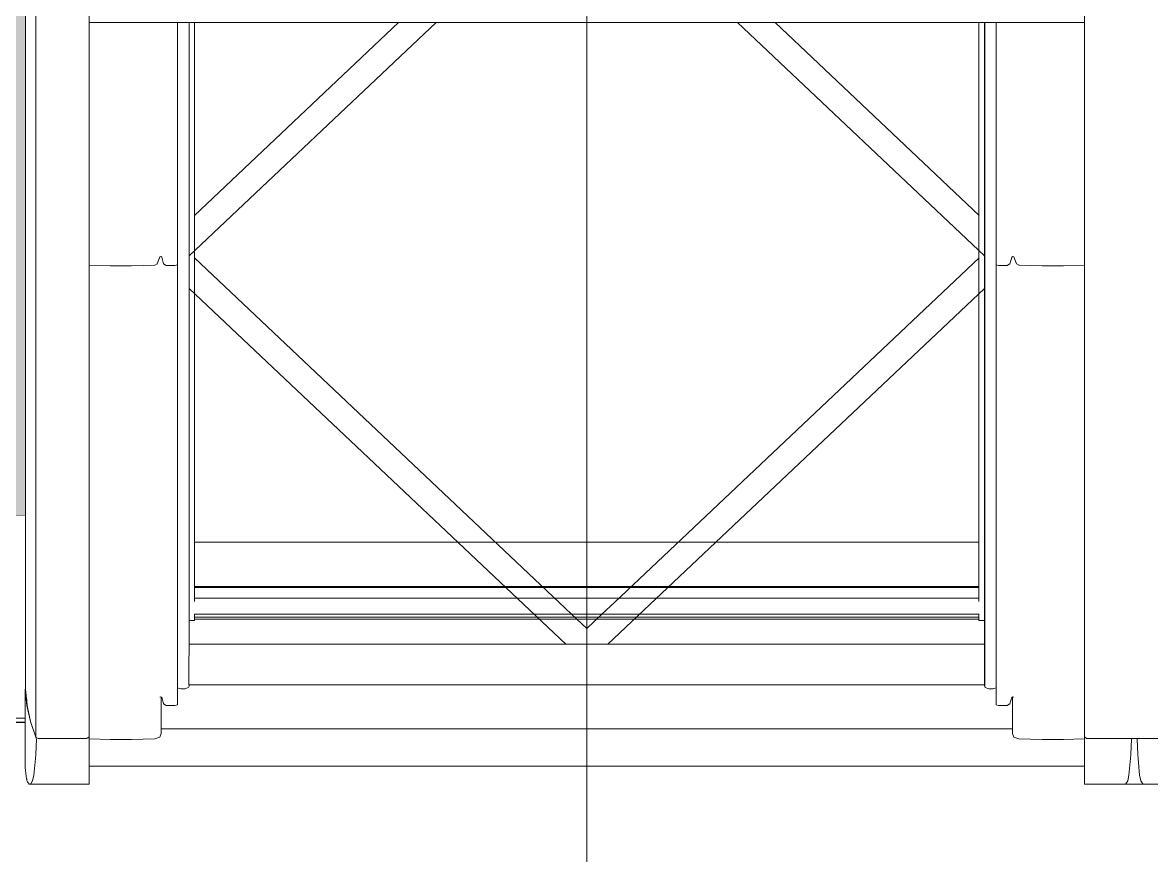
# Model space of a CAD drawing. Header units: metres. Extents: x -208 to 1512, y -277 to 123.
# Drawn here: x 3.47 to 4.325, y -15.101 to -14.47 of the extents above; entities that cross this region are included whole.
import ezdxf

# ---------------------------------------------------------------- set-up
doc = ezdxf.new("R2010")
doc.units = ezdxf.units.M
doc.header["$MEASUREMENT"] = 0
doc.linetypes.add('Baufluchtlinie', pattern=[2.6, 1.6, -1])
doc.linetypes.add('Wipeout_Contour', pattern=[1, 0, -1])
doc.layers.add('325 Dachfenster', color=7, linetype='Continuous')
doc.layers.add('Neubau_840 Baulinien', color=7, linetype='Continuous')

# ---------------------------------------------------------------- blocks, each defined once
blk = doc.blocks.new('DF Marker 27[480]_4', base_point=(3.89714, -14.94126))
at = {"layer": '325 Dachfenster', "color": 7, "linetype": 'Continuous', "lineweight": 13}
blk.add_line((3.89714, -18.69751), (3.89714, -13.04971), dxfattribs=at)
blk = doc.blocks.new('VELUX SlopeRoofBundle[22]_4')
at = {"color": 254, "linetype": 'Wipeout_Contour', "lineweight": 0, "ltscale": 59.966208}
blk.add_wipeout([(3.51994, -14.65366), (3.53584, -14.65417), (3.53584, -14.46976), (3.51994, -14.46976)], dxfattribs=at).dxf.layer = '325 Dachfenster'
at = {"color": 254, "linetype": 'Wipeout_Contour', "lineweight": 0, "ltscale": 59.975496}
blk.add_wipeout([(3.57144, -14.65254), (3.57344, -14.64738), (3.57344, -14.46976), (3.57144, -14.46976)], dxfattribs=at).dxf.layer = '325 Dachfenster'
at = {"color": 254, "linetype": 'Wipeout_Contour', "lineweight": 0, "ltscale": 60.656323}
blk.add_wipeout([(3.59244, -14.46976), (3.59244, -14.97484), (3.59524, -14.97371), (3.59524, -14.46976)], dxfattribs=at).dxf.layer = '325 Dachfenster'
at = {"color": 254, "linetype": 'Wipeout_Contour', "lineweight": 0, "ltscale": 125.697837}
blk.add_wipeout([(4.19854, -14.97286), (4.19904, -14.97371), (4.19904, -14.46976), (4.19854, -14.46976), (4.19854, -14.94961), (4.19864, -14.94988), (4.19864, -14.97173), (4.19854, -14.97173)], dxfattribs=at).dxf.layer = '325 Dachfenster'
at = {"color": 254, "linetype": 'Wipeout_Contour', "lineweight": 0, "ltscale": 60.64381}
blk.add_wipeout([(4.21794, -14.46976), (4.21794, -14.65261), (4.21924, -14.64745), (4.21924, -14.46976)], dxfattribs=at).dxf.layer = '325 Dachfenster'
at = {"color": 254, "linetype": 'Wipeout_Contour', "lineweight": 0, "ltscale": 92.536309}
blk.add_wipeout([(3.44551, -14.84385), (3.44551, -14.99705), (3.47144, -14.99705), (3.47144, -14.97514), (3.47164, -14.975), (3.47164, -14.84385)], dxfattribs=at).dxf.layer = '325 Dachfenster'
at = {"color": 254, "linetype": 'Wipeout_Contour', "lineweight": 0, "ltscale": 246.711072}
blk.add_wipeout([(3.51994, -15.02356), (4.27434, -15.02356), (4.27434, -15.01269), (4.25844, -15.0132), (4.24224, -15.0132), (4.22464, -15.01264), (4.22084, -15.01158), (4.21984, -15.00882), (4.21984, -15.00525), (3.57444, -15.00525), (3.57444, -15.00882), (3.57344, -15.01158), (3.56964, -15.01264), (3.55204, -15.0132), (3.53584, -15.0132), (3.51994, -15.01269)], dxfattribs=at).dxf.layer = '325 Dachfenster'
at = {"color": 254, "linetype": 'Wipeout_Contour', "lineweight": 0, "ltscale": 62.172594}
blk.add_wipeout([(3.51994, -15.03311), (4.27434, -15.03311), (4.27434, -15.02858), (3.51994, -15.02858)], dxfattribs=at).dxf.layer = '325 Dachfenster'
at = {"color": 254, "linetype": 'Wipeout_Contour', "lineweight": 0, "ltscale": 77.826335}
blk.add_wipeout([(4.27434, -15.04683), (4.27434, -15.04719), (4.30444, -15.04719), (4.30544, -15.04689), (4.30574, -15.04683)], dxfattribs=at).dxf.layer = '325 Dachfenster'
at = {"color": 254, "linetype": 'Wipeout_Contour', "lineweight": 0, "ltscale": 74.722305}
blk.add_wipeout([(3.47164, -14.40484), (3.47164, -14.97514), (3.47294, -14.98739), (3.47294, -14.4161), (3.47274, -14.4152)], dxfattribs=at).dxf.layer = '325 Dachfenster'
at = {"color": 254, "linetype": 'Wipeout_Contour', "lineweight": 0, "ltscale": 59.984561}
blk.add_wipeout([(3.55204, -14.46976), (3.53584, -14.46976), (3.53584, -14.65417), (3.55204, -14.65417)], dxfattribs=at).dxf.layer = '325 Dachfenster'
at = {"color": 254, "linetype": 'Wipeout_Contour', "lineweight": 0, "ltscale": 59.979148}
blk.add_wipeout([(3.57504, -14.64745), (3.57634, -14.65261), (3.57634, -14.46976), (3.57504, -14.46976)], dxfattribs=at).dxf.layer = '325 Dachfenster'
at = {"color": 254, "linetype": 'Wipeout_Contour', "lineweight": 0, "ltscale": 123.707056}
blk.add_wipeout([(3.59574, -14.46976), (3.59524, -14.46976), (3.59524, -14.97371), (3.59574, -14.97286), (3.59574, -14.97173), (3.59564, -14.97173), (3.59564, -14.94988), (3.59574, -14.94961)], dxfattribs=at).dxf.layer = '325 Dachfenster'
at = {"color": 254, "linetype": 'Wipeout_Contour', "lineweight": 0, "ltscale": 61.278027}
blk.add_wipeout([(4.19904, -14.46976), (4.19904, -14.97371), (4.20184, -14.97484), (4.20184, -14.46976)], dxfattribs=at).dxf.layer = '325 Dachfenster'
at = {"color": 254, "linetype": 'Wipeout_Contour', "lineweight": 0, "ltscale": 60.67205}
blk.add_wipeout([(4.20924, -14.46976), (4.20924, -14.65389), (4.21584, -14.65389), (4.21584, -14.46976)], dxfattribs=at).dxf.layer = '325 Dachfenster'
at = {"color": 254, "linetype": 'Wipeout_Contour', "lineweight": 0, "ltscale": 60.677349}
blk.add_wipeout([(4.22284, -14.65254), (4.22464, -14.6536), (4.22464, -14.46976), (4.22284, -14.46976)], dxfattribs=at).dxf.layer = '325 Dachfenster'
at = {"color": 254, "linetype": 'Wipeout_Contour', "lineweight": 0, "ltscale": 62.152868}
blk.add_wipeout([(3.51994, -15.02689), (4.27434, -15.02689), (4.27434, -15.02462), (3.51994, -15.02462)], dxfattribs=at).dxf.layer = '325 Dachfenster'
at = {"color": 254, "linetype": 'Wipeout_Contour', "lineweight": 0, "ltscale": 62.181826}
blk.add_wipeout([(3.51994, -15.03339), (4.27434, -15.03339), (4.27434, -15.03311), (3.51994, -15.03311)], dxfattribs=at).dxf.layer = '325 Dachfenster'
at = {"color": 254, "linetype": 'Wipeout_Contour', "lineweight": 0, "ltscale": 62.624501}
blk.add_wipeout([(4.27434, -15.04449), (4.27434, -15.04683), (4.30574, -15.04683), (4.30715, -15.04449)], dxfattribs=at).dxf.layer = '325 Dachfenster'
at = {"color": 254, "linetype": 'Wipeout_Contour', "lineweight": 0, "ltscale": 74.768251}
blk.add_wipeout([(3.47294, -14.4161), (3.47294, -14.98739), (3.47564, -14.99956), (3.47564, -14.42797), (3.47544, -14.42737)], dxfattribs=at).dxf.layer = '325 Dachfenster'
at = {"color": 254, "linetype": 'Wipeout_Contour', "lineweight": 0, "ltscale": 60.001788}
blk.add_wipeout([(3.56964, -14.46976), (3.56964, -14.6536), (3.57144, -14.65254), (3.57144, -14.46976)], dxfattribs=at).dxf.layer = '325 Dachfenster'
at = {"color": 254, "linetype": 'Wipeout_Contour', "lineweight": 0, "ltscale": 60.019794}
blk.add_wipeout([(3.57844, -14.65389), (3.58504, -14.65389), (3.58504, -14.46976), (3.57844, -14.46976)], dxfattribs=at).dxf.layer = '325 Dachfenster'
at = {"color": 254, "linetype": 'Wipeout_Contour', "lineweight": 0, "ltscale": 60.664198}
blk.add_wipeout([(4.20734, -14.46976), (4.20734, -14.65339), (4.20924, -14.65389), (4.20924, -14.46976)], dxfattribs=at).dxf.layer = '325 Dachfenster'
at = {"color": 254, "linetype": 'Wipeout_Contour', "lineweight": 0, "ltscale": 60.668863}
blk.add_wipeout([(4.21584, -14.65389), (4.21794, -14.65261), (4.21794, -14.46976), (4.21584, -14.46976)], dxfattribs=at).dxf.layer = '325 Dachfenster'
at = {"color": 254, "linetype": 'Wipeout_Contour', "lineweight": 0, "ltscale": 60.692611}
blk.add_wipeout([(4.22464, -14.6536), (4.24224, -14.65417), (4.24224, -14.46976), (4.22464, -14.46976)], dxfattribs=at).dxf.layer = '325 Dachfenster'
at = {"color": 254, "linetype": 'Wipeout_Contour', "lineweight": 0, "ltscale": 60.977727}
blk.add_wipeout([(3.51994, -14.65366), (3.51994, -14.98738), (3.53584, -14.98789), (3.53584, -14.65417)], dxfattribs=at).dxf.layer = '325 Dachfenster'
at = {"color": 254, "linetype": 'Wipeout_Contour', "lineweight": 0, "ltscale": 62.160517}
blk.add_wipeout([(3.51994, -15.02689), (3.51994, -15.02858), (4.27434, -15.02858), (4.27434, -15.02689)], dxfattribs=at).dxf.layer = '325 Dachfenster'
at = {"color": 254, "linetype": 'Wipeout_Contour', "lineweight": 0, "ltscale": 62.609162}
blk.add_wipeout([(4.27434, -15.04449), (4.30715, -15.04449), (4.30811, -15.04027), (4.27434, -15.04027)], dxfattribs=at).dxf.layer = '325 Dachfenster'
at = {"color": 254, "linetype": 'Wipeout_Contour', "lineweight": 0, "ltscale": 74.825822}
blk.add_wipeout([(3.47564, -14.42797), (3.47564, -14.99956), (3.47964, -15.01151), (3.47964, -14.43984), (3.47944, -14.43932)], dxfattribs=at).dxf.layer = '325 Dachfenster'
at = {"color": 254, "linetype": 'Wipeout_Contour', "lineweight": 0, "ltscale": 59.997049}
blk.add_wipeout([(3.55204, -14.46976), (3.55204, -14.65417), (3.56964, -14.6536), (3.56964, -14.46976)], dxfattribs=at).dxf.layer = '325 Dachfenster'
at = {"color": 254, "linetype": 'Wipeout_Contour', "lineweight": 0, "ltscale": 60.007652}
blk.add_wipeout([(3.57844, -14.46976), (3.57634, -14.46976), (3.57634, -14.65261), (3.57844, -14.65389)], dxfattribs=at).dxf.layer = '325 Dachfenster'
at = {"color": 254, "linetype": 'Wipeout_Contour', "lineweight": 0, "ltscale": 60.020666}
blk.add_wipeout([(3.58504, -14.65389), (3.58694, -14.65339), (3.58694, -14.46976), (3.58504, -14.46976)], dxfattribs=at).dxf.layer = '325 Dachfenster'
at = {"color": 254, "linetype": 'Wipeout_Contour', "lineweight": 0, "ltscale": 60.665553}
blk.add_wipeout([(4.21924, -14.46976), (4.21924, -14.64745), (4.22004, -14.64717), (4.22004, -14.46976)], dxfattribs=at).dxf.layer = '325 Dachfenster'
at = {"color": 254, "linetype": 'Wipeout_Contour', "lineweight": 0, "ltscale": 60.714966}
blk.add_wipeout([(4.24224, -14.65417), (4.25844, -14.65417), (4.25844, -14.46976), (4.24224, -14.46976)], dxfattribs=at).dxf.layer = '325 Dachfenster'
at = {"color": 254, "linetype": 'Wipeout_Contour', "lineweight": 0, "ltscale": 61.663993}
blk.add_wipeout([(4.20924, -14.65389), (4.20734, -14.65339), (4.20734, -14.98708), (4.20924, -14.98757)], dxfattribs=at).dxf.layer = '325 Dachfenster'
at = {"color": 254, "linetype": 'Wipeout_Contour', "lineweight": 0, "ltscale": 62.146423}
blk.add_wipeout([(4.27434, -15.02356), (3.51994, -15.02356), (3.51994, -15.02462), (4.27434, -15.02462)], dxfattribs=at).dxf.layer = '325 Dachfenster'
at = {"color": 254, "linetype": 'Wipeout_Contour', "lineweight": 0, "ltscale": 78.121039}
blk.add_wipeout([(4.30544, -15.04689), (4.30444, -15.04719), (4.34994, -15.04719), (4.34994, -15.04683), (4.30574, -15.04683)], dxfattribs=at).dxf.layer = '325 Dachfenster'
at = {"color": 254, "linetype": 'Wipeout_Contour', "lineweight": 0, "ltscale": 89.479069}
blk.add_wipeout([(3.47964, -14.43984), (3.47964, -15.01151), (3.48144, -15.01247), (3.48144, -14.44058), (3.47998, -14.44058), (3.47989, -14.4405)], dxfattribs=at).dxf.layer = '325 Dachfenster'
at = {"color": 254, "linetype": 'Wipeout_Contour', "lineweight": 0, "ltscale": 59.998053}
blk.add_wipeout([(3.57344, -14.64738), (3.57424, -14.64717), (3.57424, -14.46976), (3.57344, -14.46976)], dxfattribs=at).dxf.layer = '325 Dachfenster'
at = {"color": 254, "linetype": 'Wipeout_Contour', "lineweight": 0, "ltscale": 61.284447}
blk.add_wipeout([(4.20184, -14.46976), (4.20184, -14.97484), (4.20494, -14.97491), (4.20494, -14.46976)], dxfattribs=at).dxf.layer = '325 Dachfenster'
at = {"color": 254, "linetype": 'Wipeout_Contour', "lineweight": 0, "ltscale": 60.666781}
blk.add_wipeout([(4.22004, -14.46976), (4.22004, -14.64717), (4.22084, -14.64738), (4.22084, -14.46976)], dxfattribs=at).dxf.layer = '325 Dachfenster'
at = {"color": 254, "linetype": 'Wipeout_Contour', "lineweight": 0, "ltscale": 60.72978}
blk.add_wipeout([(4.25844, -14.46976), (4.25844, -14.65417), (4.27434, -14.65366), (4.27434, -14.46976)], dxfattribs=at).dxf.layer = '325 Dachfenster'
at = {"color": 254, "linetype": 'Wipeout_Contour', "lineweight": 0, "ltscale": 61.030535}
blk.add_wipeout([(3.58504, -14.98757), (3.58694, -14.98708), (3.58694, -14.65339), (3.58504, -14.65389)], dxfattribs=at).dxf.layer = '325 Dachfenster'
at = {"color": 254, "linetype": 'Wipeout_Contour', "lineweight": 0, "ltscale": 77.55814}
blk.add_wipeout([(3.47144, -14.97514), (3.47144, -15.03456), (3.47221, -15.04105), (3.47274, -15.04422), (3.47274, -14.98739)], dxfattribs=at).dxf.layer = '325 Dachfenster'
at = {"color": 254, "linetype": 'Wipeout_Contour', "lineweight": 0, "ltscale": 61.769154}
blk.add_wipeout([(3.47811, -15.04027), (3.51994, -15.04027), (3.51994, -15.02775), (3.47932, -15.02775)], dxfattribs=at).dxf.layer = '325 Dachfenster'
at = {"color": 254, "linetype": 'Wipeout_Contour', "lineweight": 0, "ltscale": 62.582193}
blk.add_wipeout([(4.27434, -15.02775), (4.27434, -15.04027), (4.31618, -15.04027), (4.31497, -15.02775)], dxfattribs=at).dxf.layer = '325 Dachfenster'
at = {"layer": '325 Dachfenster', "linetype": 'Continuous', "lineweight": 0, "flags": 128}
blk.add_lwpolyline([(3.51994, -15.03339), (4.27434, -15.03339)], dxfattribs=at)
at = {"color": 254, "linetype": 'Wipeout_Contour', "lineweight": 0, "ltscale": 60.589515}
blk.add_wipeout([(3.48144, -14.44058), (3.48144, -15.01247), (3.51824, -15.01247), (3.51824, -14.44058)], dxfattribs=at).dxf.layer = '325 Dachfenster'
at = {"color": 254, "linetype": 'Wipeout_Contour', "lineweight": 0, "ltscale": 59.998519}
blk.add_wipeout([(3.57424, -14.46976), (3.57424, -14.64717), (3.57504, -14.64745), (3.57504, -14.46976)], dxfattribs=at).dxf.layer = '325 Dachfenster'
at = {"color": 254, "linetype": 'Wipeout_Contour', "lineweight": 0, "ltscale": 60.65676}
blk.add_wipeout([(3.58934, -14.46976), (3.58934, -14.97491), (3.59244, -14.97484), (3.59244, -14.46976)], dxfattribs=at).dxf.layer = '325 Dachfenster'
at = {"color": 254, "linetype": 'Wipeout_Contour', "lineweight": 0, "ltscale": 44.736813}
blk.add_wipeout([(4.0114, -14.46976), (4.19854, -14.6465), (4.19854, -14.46976)], dxfattribs=at).dxf.layer = '325 Dachfenster'
at = {"color": 254, "linetype": 'Wipeout_Contour', "lineweight": 0, "ltscale": 60.647768}
blk.add_wipeout([(4.22084, -14.46976), (4.22084, -14.64738), (4.22284, -14.65254), (4.22284, -14.46976)], dxfattribs=at).dxf.layer = '325 Dachfenster'
at = {"color": 254, "linetype": 'Wipeout_Contour', "lineweight": 0, "ltscale": 46.602772}
blk.add_wipeout([(3.91302, -14.9409), (4.19854, -14.9409), (4.19854, -14.67124)], dxfattribs=at).dxf.layer = '325 Dachfenster'
at = {"color": 254, "linetype": 'Wipeout_Contour', "lineweight": 0, "ltscale": 93.726347}
blk.add_wipeout([(3.47274, -14.98739), (3.47274, -15.04422), (3.47314, -15.04534), (3.47444, -15.04719), (3.47544, -15.04689), (3.47544, -14.99956)], dxfattribs=at).dxf.layer = '325 Dachfenster'
at = {"color": 254, "linetype": 'Wipeout_Contour', "lineweight": 0, "ltscale": 60.603457}
blk.add_wipeout([(3.51824, -14.44058), (3.51824, -15.01247), (3.51994, -15.01121), (3.51994, -14.44058)], dxfattribs=at).dxf.layer = '325 Dachfenster'
at = {"color": 254, "linetype": 'Wipeout_Contour', "lineweight": 0, "ltscale": 44.612766}
blk.add_wipeout([(3.78288, -14.46976), (3.59574, -14.46976), (3.59574, -14.6465)], dxfattribs=at).dxf.layer = '325 Dachfenster'
at = {"color": 254, "linetype": 'Wipeout_Contour', "lineweight": 0, "ltscale": 61.003409}
blk.add_wipeout([(3.57344, -14.64738), (3.57144, -14.65254), (3.57144, -14.98626), (3.57344, -14.9811)], dxfattribs=at).dxf.layer = '325 Dachfenster'
at = {"color": 254, "linetype": 'Wipeout_Contour', "lineweight": 0, "ltscale": 61.661038}
blk.add_wipeout([(4.21794, -14.65261), (4.21794, -14.9863), (4.21924, -14.98114), (4.21924, -14.64745)], dxfattribs=at).dxf.layer = '325 Dachfenster'
at = {"color": 254, "linetype": 'Wipeout_Contour', "lineweight": 0, "ltscale": 46.553455}
blk.add_wipeout([(3.59574, -14.67124), (3.59574, -14.9409), (3.88127, -14.9409)], dxfattribs=at).dxf.layer = '325 Dachfenster'
at = {"color": 254, "linetype": 'Wipeout_Contour', "lineweight": 0, "ltscale": 61.934925}
blk.add_wipeout([(3.59564, -14.97152), (3.59564, -14.97173), (4.19864, -14.97173), (4.19864, -14.97152)], dxfattribs=at).dxf.layer = '325 Dachfenster'
at = {"color": 254, "linetype": 'Wipeout_Contour', "lineweight": 0, "ltscale": 124.584326}
blk.add_wipeout([(3.47544, -14.99956), (3.47544, -15.04689), (3.47574, -15.04683), (3.47715, -15.04449), (3.47811, -15.04027), (3.47932, -15.02775), (3.47944, -15.02455), (3.47944, -15.01151)], dxfattribs=at).dxf.layer = '325 Dachfenster'
at = {"color": 254, "linetype": 'Wipeout_Contour', "lineweight": 0, "ltscale": 121.177575}
blk.add_wipeout([(3.59574, -14.6465), (3.59574, -14.67124), (3.88127, -14.9409), (3.91302, -14.9409), (4.19854, -14.67124), (4.19854, -14.6465), (4.0114, -14.46976), (3.78288, -14.46976)], dxfattribs=at).dxf.layer = '325 Dachfenster'
at = {"color": 254, "linetype": 'Wipeout_Contour', "lineweight": 0, "ltscale": 60.995367}
blk.add_wipeout([(3.57424, -14.98085), (3.57504, -14.98114), (3.57504, -14.64745), (3.57424, -14.64717)], dxfattribs=at).dxf.layer = '325 Dachfenster'
at = {"color": 254, "linetype": 'Wipeout_Contour', "lineweight": 0, "ltscale": 61.008287}
blk.add_wipeout([(3.56964, -14.6536), (3.55204, -14.65417), (3.55204, -14.98789), (3.56964, -14.98732)], dxfattribs=at).dxf.layer = '325 Dachfenster'
at = {"color": 254, "linetype": 'Wipeout_Contour', "lineweight": 0, "ltscale": 61.669656}
blk.add_wipeout([(4.20924, -14.65389), (4.20924, -14.98757), (4.21584, -14.98757), (4.21584, -14.65389)], dxfattribs=at).dxf.layer = '325 Dachfenster'
at = {"color": 254, "linetype": 'Wipeout_Contour', "lineweight": 0, "ltscale": 61.678824}
blk.add_wipeout([(4.22284, -14.65254), (4.22284, -14.98626), (4.22464, -14.98732), (4.22464, -14.6536)], dxfattribs=at).dxf.layer = '325 Dachfenster'
at = {"color": 254, "linetype": 'Wipeout_Contour', "lineweight": 0, "ltscale": 77.051382}
blk.add_wipeout([(3.47444, -15.04719), (3.51994, -15.04719), (3.51994, -15.04683), (3.47574, -15.04683), (3.47544, -15.04689)], dxfattribs=at).dxf.layer = '325 Dachfenster'
at = {"layer": '325 Dachfenster', "linetype": 'Continuous', "lineweight": 0, "flags": 128}
for points in [[(3.89714, -14.92902), (3.88569, -14.9182), (3.87595, -14.90901), (3.59971, -14.64812)], [(3.89714, -14.92902), (3.9086, -14.9182), (3.91833, -14.90901), (4.19458, -14.64812)], [(4.19444, -14.86354), (3.59984, -14.86354)], [(4.19444, -14.89727), (3.59984, -14.89727)], [(4.19444, -14.89805), (3.59984, -14.89805)], [(4.19444, -14.90618), (3.59984, -14.90618)], [(4.19458, -14.9182), (3.59971, -14.9182)], [(3.59984, -14.92294), (3.59984, -14.9182)], [(4.19444, -14.9204), (3.59984, -14.9204)], [(4.19444, -14.92209), (3.59984, -14.92209)], [(4.19444, -14.92294), (4.19444, -14.9182)], [(3.59574, -14.92315), (3.59964, -14.92315)], [(3.59964, -14.92315), (3.59984, -14.92294)], [(4.19464, -14.92315), (4.19444, -14.92294)], [(4.19854, -14.92315), (4.19464, -14.92315)]]:
    blk.add_lwpolyline(points, dxfattribs=at)
at = {"color": 254, "linetype": 'Wipeout_Contour', "lineweight": 0, "ltscale": 61.28528}
blk.add_wipeout([(4.20494, -14.97491), (4.20734, -14.97409), (4.20734, -14.46976), (4.20494, -14.46976)], dxfattribs=at).dxf.layer = '325 Dachfenster'
at = {"color": 254, "linetype": 'Wipeout_Contour', "lineweight": 0, "ltscale": 60.993626}
blk.add_wipeout([(3.53584, -14.65417), (3.53584, -14.98789), (3.55204, -14.98789), (3.55204, -14.65417)], dxfattribs=at).dxf.layer = '325 Dachfenster'
at = {"color": 254, "linetype": 'Wipeout_Contour', "lineweight": 0, "ltscale": 61.013939}
blk.add_wipeout([(3.56964, -14.6536), (3.56964, -14.98732), (3.57144, -14.98626), (3.57144, -14.65254)], dxfattribs=at).dxf.layer = '325 Dachfenster'
at = {"color": 254, "linetype": 'Wipeout_Contour', "lineweight": 0, "ltscale": 61.021092}
blk.add_wipeout([(3.57634, -14.9863), (3.57844, -14.98757), (3.57844, -14.65389), (3.57634, -14.65261)], dxfattribs=at).dxf.layer = '325 Dachfenster'
at = {"color": 254, "linetype": 'Wipeout_Contour', "lineweight": 0, "ltscale": 61.671809}
blk.add_wipeout([(4.21584, -14.65389), (4.21584, -14.98757), (4.21794, -14.9863), (4.21794, -14.65261)], dxfattribs=at).dxf.layer = '325 Dachfenster'
at = {"color": 254, "linetype": 'Wipeout_Contour', "lineweight": 0, "ltscale": 61.692862}
blk.add_wipeout([(4.22464, -14.6536), (4.22464, -14.98732), (4.24224, -14.98789), (4.24224, -14.65417)], dxfattribs=at).dxf.layer = '325 Dachfenster'
at = {"color": 254, "linetype": 'Wipeout_Contour', "lineweight": 0, "ltscale": 61.81624}
blk.add_wipeout([(3.59574, -14.9409), (3.59574, -14.94097), (4.19854, -14.94097), (4.19854, -14.9409)], dxfattribs=at).dxf.layer = '325 Dachfenster'
at = {"color": 254, "linetype": 'Wipeout_Contour', "lineweight": 0, "ltscale": 61.812612}
blk.add_wipeout([(3.47715, -15.04449), (3.47574, -15.04683), (3.51994, -15.04683), (3.51994, -15.04449)], dxfattribs=at).dxf.layer = '325 Dachfenster'
at = {"color": 254, "linetype": 'Wipeout_Contour', "lineweight": 0, "ltscale": 61.007115}
blk.add_wipeout([(3.57504, -14.64745), (3.57504, -14.98114), (3.57634, -14.9863), (3.57634, -14.65261)], dxfattribs=at).dxf.layer = '325 Dachfenster'
at = {"color": 254, "linetype": 'Wipeout_Contour', "lineweight": 0, "ltscale": 61.652033}
blk.add_wipeout([(4.21924, -14.64745), (4.21924, -14.98114), (4.22004, -14.98085), (4.22004, -14.64717)], dxfattribs=at).dxf.layer = '325 Dachfenster'
at = {"color": 254, "linetype": 'Wipeout_Contour', "lineweight": 0, "ltscale": 61.712515}
blk.add_wipeout([(4.24224, -14.65417), (4.24224, -14.98789), (4.25844, -14.98789), (4.25844, -14.65417)], dxfattribs=at).dxf.layer = '325 Dachfenster'
at = {"color": 254, "linetype": 'Wipeout_Contour', "lineweight": 0, "ltscale": 61.687061}
blk.add_wipeout([(3.53584, -15.0132), (3.55204, -15.0132), (3.55204, -14.98789), (3.53584, -14.98789)], dxfattribs=at).dxf.layer = '325 Dachfenster'
at = {"color": 254, "linetype": 'Wipeout_Contour', "lineweight": 0, "ltscale": 61.802844}
blk.add_wipeout([(3.47811, -15.04027), (3.47715, -15.04449), (3.51994, -15.04449), (3.51994, -15.04027)], dxfattribs=at).dxf.layer = '325 Dachfenster'
at = {"layer": '325 Dachfenster', "linetype": 'Continuous', "lineweight": 0, "flags": 128}
blk.add_lwpolyline([(3.47444, -15.04719), (3.51994, -15.04719)], dxfattribs=at)
at = {"color": 254, "linetype": 'Wipeout_Contour', "lineweight": 0, "ltscale": 93.555629}
blk.add_wipeout([(4.22004, -14.98085), (4.22074, -14.98104), (4.22074, -14.98107), (4.22084, -14.9811), (4.22084, -14.64738), (4.22004, -14.64717)], dxfattribs=at).dxf.layer = '325 Dachfenster'
at = {"color": 254, "linetype": 'Wipeout_Contour', "lineweight": 0, "ltscale": 61.027689}
blk.add_wipeout([(3.57844, -14.98757), (3.58504, -14.98757), (3.58504, -14.65389), (3.57844, -14.65389)], dxfattribs=at).dxf.layer = '325 Dachfenster'
at = {"color": 254, "linetype": 'Wipeout_Contour', "lineweight": 0, "ltscale": 61.729226}
blk.add_wipeout([(4.25844, -14.65417), (4.25844, -14.98789), (4.27434, -14.98738), (4.27434, -14.65366)], dxfattribs=at).dxf.layer = '325 Dachfenster'
at = {"color": 254, "linetype": 'Wipeout_Contour', "lineweight": 0, "ltscale": 61.671548}
blk.add_wipeout([(3.51994, -14.98738), (3.51994, -15.01269), (3.53584, -15.0132), (3.53584, -14.98789)], dxfattribs=at).dxf.layer = '325 Dachfenster'
at = {"color": 254, "linetype": 'Wipeout_Contour', "lineweight": 0, "ltscale": 61.701155}
blk.add_wipeout([(3.56964, -14.98732), (3.55204, -14.98789), (3.55204, -15.0132), (3.56964, -15.01264)], dxfattribs=at).dxf.layer = '325 Dachfenster'
at = {"layer": '325 Dachfenster', "linetype": 'Continuous', "lineweight": 0, "flags": 128}
blk.add_lwpolyline([(4.20734, -14.65339), (4.20924, -14.65389), (4.21584, -14.65389)], dxfattribs=at)
at = {"color": 254, "linetype": 'Wipeout_Contour', "lineweight": 0, "ltscale": 61.378308}
blk.add_wipeout([(4.27434, -14.44058), (4.27434, -15.01121), (4.27604, -15.01247), (4.27604, -14.44058)], dxfattribs=at).dxf.layer = '325 Dachfenster'
at = {"color": 254, "linetype": 'Wipeout_Contour', "lineweight": 0, "ltscale": 60.651945}
blk.add_wipeout([(3.58694, -14.97409), (3.58934, -14.97491), (3.58934, -14.46976), (3.58694, -14.46976)], dxfattribs=at).dxf.layer = '325 Dachfenster'
at = {"color": 254, "linetype": 'Wipeout_Contour', "lineweight": 0, "ltscale": 92.947503}
blk.add_wipeout([(3.57344, -14.64738), (3.57344, -14.9811), (3.57354, -14.98107), (3.57354, -14.98104), (3.57424, -14.98085), (3.57424, -14.64717)], dxfattribs=at).dxf.layer = '325 Dachfenster'
at = {"color": 254, "linetype": 'Wipeout_Contour', "lineweight": 0, "ltscale": 61.664931}
blk.add_wipeout([(4.22284, -14.65254), (4.22084, -14.64738), (4.22084, -14.9811), (4.22284, -14.98626)], dxfattribs=at).dxf.layer = '325 Dachfenster'
at = {"color": 254, "linetype": 'Wipeout_Contour', "lineweight": 0, "ltscale": 46.857879}
blk.add_wipeout([(3.56964, -14.98732), (3.56964, -15.01264), (3.57344, -15.01158)], dxfattribs=at).dxf.layer = '325 Dachfenster'
at = {"color": 254, "linetype": 'Wipeout_Contour', "lineweight": 0, "ltscale": 77.535332}
blk.add_wipeout([(3.47944, -15.02455), (3.47932, -15.02775), (3.51994, -15.02775), (3.51994, -15.01304), (3.47995, -15.01304)], dxfattribs=at).dxf.layer = '325 Dachfenster'
at = {"layer": '325 Dachfenster', "linetype": 'Continuous', "lineweight": 0, "flags": 128}
for points in [[(3.57344, -14.64738), (3.57144, -14.65254)], [(3.57424, -14.64717), (3.57344, -14.64738)], [(3.57504, -14.64745), (3.57424, -14.64717)], [(3.57634, -14.65261), (3.57504, -14.64745)], [(4.21794, -14.65261), (4.21924, -14.64745)], [(4.21924, -14.64745), (4.22004, -14.64717)], [(4.22004, -14.64717), (4.22084, -14.64738)], [(4.22084, -14.64738), (4.22284, -14.65254)], [(3.56964, -14.6536), (3.55204, -14.65417), (3.53584, -14.65417), (3.51994, -14.65366)], [(3.57144, -14.65254), (3.56964, -14.6536)], [(3.57844, -14.65389), (3.57634, -14.65261)], [(3.58694, -14.65339), (3.58504, -14.65389), (3.57844, -14.65389)], [(4.21584, -14.65389), (4.21794, -14.65261)], [(4.22284, -14.65254), (4.22464, -14.6536)]]:
    blk.add_lwpolyline(points, dxfattribs=at)
at = {"color": 254, "linetype": 'Wipeout_Contour', "lineweight": 0, "ltscale": 179.081212}
blk.add_wipeout([(4.27604, -14.44058), (4.27604, -15.01247), (4.31144, -15.01247), (4.31144, -14.66834), (4.31284, -14.66834), (4.31284, -14.52047), (4.31144, -14.52047), (4.31144, -14.4862), (4.31284, -14.4862), (4.31284, -14.46404), (4.31144, -14.46404), (4.31144, -14.44058)], dxfattribs=at).dxf.layer = '325 Dachfenster'
at = {"color": 254, "linetype": 'Wipeout_Contour', "lineweight": 0, "ltscale": 45.827874}
blk.add_wipeout([(3.56964, -14.98732), (3.57344, -15.01158), (3.57144, -14.98626)], dxfattribs=at).dxf.layer = '325 Dachfenster'
at = {"color": 254, "linetype": 'Wipeout_Contour', "lineweight": 0, "ltscale": 62.377922}
blk.add_wipeout([(4.22464, -14.98732), (4.22464, -15.01264), (4.24224, -15.0132), (4.24224, -14.98789)], dxfattribs=at).dxf.layer = '325 Dachfenster'
at = {"color": 254, "linetype": 'Wipeout_Contour', "lineweight": 0, "ltscale": 60.937358}
blk.add_wipeout([(3.47944, -15.01151), (3.47944, -15.02455), (3.47995, -15.01304), (3.47987, -15.01262)], dxfattribs=at).dxf.layer = '325 Dachfenster'
at = {"layer": '325 Dachfenster', "linetype": 'Continuous', "lineweight": 0, "flags": 128}
blk.add_lwpolyline([(4.22464, -14.6536), (4.24224, -14.65417), (4.25844, -14.65417), (4.27434, -14.65366)], dxfattribs=at)
at = {"color": 254, "linetype": 'Wipeout_Contour', "lineweight": 0, "ltscale": 181.33872}
blk.add_wipeout([(4.31144, -14.52047), (4.31284, -14.52047), (4.31284, -14.66834), (4.31144, -14.66834), (4.31144, -15.01247), (4.34824, -15.01247), (4.34824, -14.44058), (4.31144, -14.44058), (4.31144, -14.46404), (4.31284, -14.46404), (4.31284, -14.4862), (4.31144, -14.4862)], dxfattribs=at).dxf.layer = '325 Dachfenster'
at = {"color": 254, "linetype": 'Wipeout_Contour', "lineweight": 0, "ltscale": 60.004952}
blk.add_wipeout([(3.51994, -14.46976), (4.27434, -14.46976), (4.27434, -14.46963), (3.51994, -14.46963)], dxfattribs=at).dxf.layer = '325 Dachfenster'
at = {"color": 254, "linetype": 'Wipeout_Contour', "lineweight": 0, "ltscale": 218.190471}
blk.add_wipeout([(3.47164, -14.975), (3.47144, -14.97514), (3.47274, -14.98739), (3.47544, -14.99956), (3.47944, -15.01151), (3.47987, -15.01262), (3.51994, -15.01262), (3.51994, -15.01121), (3.51824, -15.01247), (3.48144, -15.01247), (3.47964, -15.01151), (3.47564, -14.99956), (3.47294, -14.98739), (3.47164, -14.97514)], dxfattribs=at).dxf.layer = '325 Dachfenster'
at = {"color": 254, "linetype": 'Wipeout_Contour', "lineweight": 0, "ltscale": 105.607729}
blk.add_wipeout([(3.57347, -14.98109), (3.57344, -14.98117), (3.57444, -15.00882), (3.57444, -14.98092), (3.57424, -14.98085), (3.57354, -14.98104), (3.57354, -14.98107)], dxfattribs=at).dxf.layer = '325 Dachfenster'
at = {"color": 254, "linetype": 'Wipeout_Contour', "lineweight": 0, "ltscale": 47.086468}
blk.add_wipeout([(4.22084, -15.01158), (4.22464, -15.01264), (4.22464, -14.98732)], dxfattribs=at).dxf.layer = '325 Dachfenster'
at = {"color": 254, "linetype": 'Wipeout_Contour', "lineweight": 0, "ltscale": 62.413211}
blk.add_wipeout([(4.25844, -14.98789), (4.25844, -15.0132), (4.27434, -15.01269), (4.27434, -14.98738)], dxfattribs=at).dxf.layer = '325 Dachfenster'
at = {"layer": '325 Dachfenster', "linetype": 'Continuous', "lineweight": 0, "flags": 128}
for points in [[(3.47164, -14.97514), (3.47164, -14.40484)], [(4.27434, -14.46976), (3.51994, -14.46976)], [(3.78288, -14.46976), (3.59574, -14.6465)], [(3.75443, -14.46976), (3.59971, -14.61588)], [(3.59984, -14.90873), (3.59984, -14.46976)], [(4.0114, -14.46976), (4.19854, -14.6465)], [(4.03985, -14.46976), (4.19458, -14.61588)], [(4.19444, -14.90873), (4.19444, -14.46976)], [(3.47144, -14.97514), (3.47164, -14.975)], [(3.47144, -15.03456), (3.47144, -14.97514)], [(3.47144, -14.99705), (3.44551, -14.99705)]]:
    blk.add_lwpolyline(points, dxfattribs=at)
at = {"color": 254, "linetype": 'Wipeout_Contour', "lineweight": 0, "ltscale": 61.688386}
blk.add_wipeout([(3.57144, -14.98626), (3.57344, -15.01158), (3.57444, -15.00882), (3.57344, -14.98117)], dxfattribs=at).dxf.layer = '325 Dachfenster'
at = {"color": 254, "linetype": 'Wipeout_Contour', "lineweight": 0, "ltscale": 46.295398}
blk.add_wipeout([(4.22084, -15.01158), (4.22464, -14.98732), (4.22284, -14.98626)], dxfattribs=at).dxf.layer = '325 Dachfenster'
at = {"color": 254, "linetype": 'Wipeout_Contour', "lineweight": 0, "ltscale": 62.397115}
blk.add_wipeout([(4.24224, -14.98789), (4.24224, -15.0132), (4.25844, -15.0132), (4.25844, -14.98789)], dxfattribs=at).dxf.layer = '325 Dachfenster'
at = {"color": 254, "linetype": 'Wipeout_Contour', "lineweight": 0, "ltscale": 61.694143}
blk.add_wipeout([(3.47987, -15.01262), (3.47995, -15.01304), (3.51994, -15.01304), (3.51994, -15.01262)], dxfattribs=at).dxf.layer = '325 Dachfenster'
at = {"color": 254, "linetype": 'Wipeout_Contour', "lineweight": 0, "ltscale": 78.302071}
blk.add_wipeout([(4.27434, -15.01304), (4.27434, -15.02775), (4.31497, -15.02775), (4.31484, -15.02455), (4.31434, -15.01304)], dxfattribs=at).dxf.layer = '325 Dachfenster'
at = {"layer": '325 Dachfenster', "linetype": 'Continuous', "lineweight": 0, "flags": 128}
for points in [[(3.47964, -15.01151), (3.47964, -14.43984)], [(3.51994, -15.01121), (3.51994, -14.44058)], [(3.47987, -15.01262), (3.47944, -15.01151), (3.47544, -14.99956), (3.47274, -14.98739), (3.47144, -14.97514)], [(3.47164, -14.97514), (3.47294, -14.98739), (3.47564, -14.99956), (3.47964, -15.01151)], [(3.47144, -15.03456), (3.47221, -15.04105), (3.47274, -15.04422), (3.47314, -15.04534), (3.47444, -15.04719), (3.47544, -15.04689), (3.47574, -15.04683), (3.47715, -15.04449), (3.47811, -15.04027), (3.47932, -15.02775), (3.47944, -15.02455), (3.47995, -15.01304)], [(3.47964, -15.01151), (3.48144, -15.01247)], [(3.47987, -15.01262), (3.47995, -15.01304)], [(3.48144, -15.01247), (3.51824, -15.01247)], [(3.51824, -15.01247), (3.51994, -15.01121)], [(3.51994, -15.01121), (3.51994, -15.01262)], [(3.57344, -15.01158), (3.56964, -15.01264), (3.55204, -15.0132), (3.53584, -15.0132), (3.51994, -15.01269)], [(3.51994, -15.01262), (3.51994, -15.01304)], [(3.51994, -15.01304), (3.51994, -15.02775), (3.51994, -15.04027), (3.51994, -15.04449), (3.51994, -15.04683), (3.51994, -15.04719)]]:
    blk.add_lwpolyline(points, dxfattribs=at)
at = {"color": 254, "linetype": 'Wipeout_Contour', "lineweight": 0, "ltscale": 60.445766}
blk.add_wipeout([(3.57144, -14.98626), (3.57344, -14.98117), (3.57347, -14.98109), (3.57344, -14.9811)], dxfattribs=at).dxf.layer = '325 Dachfenster'
at = {"color": 254, "linetype": 'Wipeout_Contour', "lineweight": 0, "ltscale": 106.511237}
blk.add_wipeout([(4.22004, -14.98085), (4.21984, -14.98092), (4.21984, -15.00882), (4.22084, -14.98117), (4.22081, -14.98109), (4.22074, -14.98107), (4.22074, -14.98104)], dxfattribs=at).dxf.layer = '325 Dachfenster'
at = {"color": 254, "linetype": 'Wipeout_Contour', "lineweight": 0, "ltscale": 62.490603}
blk.add_wipeout([(4.27434, -15.01304), (4.30995, -15.01304), (4.30987, -15.01262), (4.27434, -15.01262)], dxfattribs=at).dxf.layer = '325 Dachfenster'
at = {"color": 254, "linetype": 'Wipeout_Contour', "lineweight": 0, "ltscale": 62.606171}
blk.add_wipeout([(4.31497, -15.02775), (4.31618, -15.04027), (4.34994, -15.04027), (4.34994, -15.02775)], dxfattribs=at).dxf.layer = '325 Dachfenster'
at = {"color": 254, "linetype": 'Wipeout_Contour', "lineweight": 0, "ltscale": 62.495413}
blk.add_wipeout([(4.21984, -15.00882), (4.22084, -15.01158), (4.22284, -14.98626), (4.22084, -14.98117)], dxfattribs=at).dxf.layer = '325 Dachfenster'
at = {"color": 254, "linetype": 'Wipeout_Contour', "lineweight": 0, "ltscale": 79.474852}
blk.add_wipeout([(4.27434, -15.01121), (4.27434, -15.01262), (4.31442, -15.01262), (4.31448, -15.01247), (4.27604, -15.01247)], dxfattribs=at).dxf.layer = '325 Dachfenster'
at = {"color": 254, "linetype": 'Wipeout_Contour', "lineweight": 0, "ltscale": 62.646114}
blk.add_wipeout([(4.30715, -15.04449), (4.30574, -15.04683), (4.34994, -15.04683), (4.34994, -15.04449)], dxfattribs=at).dxf.layer = '325 Dachfenster'
at = {"layer": '325 Dachfenster', "linetype": 'Continuous', "lineweight": 0, "flags": 128}
for points in [[(4.27434, -15.01121), (4.27434, -14.44058)], [(4.22084, -15.01158), (4.22464, -15.01264), (4.24224, -15.0132), (4.25844, -15.0132), (4.27434, -15.01269)], [(4.27604, -15.01247), (4.27434, -15.01121)], [(4.27434, -15.01121), (4.27434, -15.01262)], [(4.27434, -15.01262), (4.27434, -15.01304)], [(4.27434, -15.01304), (4.27434, -15.02775), (4.27434, -15.04027), (4.27434, -15.04449), (4.27434, -15.04683), (4.27434, -15.04719)]]:
    blk.add_lwpolyline(points, dxfattribs=at)
at = {"color": 254, "linetype": 'Wipeout_Contour', "lineweight": 0, "ltscale": 62.044025}
blk.add_wipeout([(3.57444, -15.00518), (4.21984, -15.00518), (4.21984, -14.99323), (3.57444, -14.99323)], dxfattribs=at).dxf.layer = '325 Dachfenster'
at = {"color": 254, "linetype": 'Wipeout_Contour', "lineweight": 0, "ltscale": 78.600708}
blk.add_wipeout([(4.31434, -15.01304), (4.31484, -15.02455), (4.31497, -15.02775), (4.34994, -15.02775), (4.34994, -15.01304)], dxfattribs=at).dxf.layer = '325 Dachfenster'
at = {"color": 254, "linetype": 'Wipeout_Contour', "lineweight": 0, "ltscale": 62.637104}
blk.add_wipeout([(4.30715, -15.04449), (4.34994, -15.04449), (4.34994, -15.04027), (4.30811, -15.04027)], dxfattribs=at).dxf.layer = '325 Dachfenster'
at = {"layer": '325 Dachfenster', "linetype": 'Continuous', "lineweight": 0, "flags": 128}
blk.add_lwpolyline([(4.34994, -15.04719), (4.30444, -15.04719), (4.27434, -15.04719)], dxfattribs=at)
at = {"color": 254, "linetype": 'Wipeout_Contour', "lineweight": 0, "ltscale": 247.129352}
blk.add_wipeout([(3.57444, -14.98092), (3.57444, -14.99323), (4.21984, -14.99323), (4.21984, -14.98092), (4.21924, -14.98114), (4.21794, -14.9863), (4.21584, -14.98757), (4.20924, -14.98757), (4.20734, -14.98708), (4.20734, -14.97866), (3.58694, -14.97866), (3.58694, -14.98708), (3.58504, -14.98757), (3.57844, -14.98757), (3.57634, -14.9863), (3.57504, -14.98114)], dxfattribs=at).dxf.layer = '325 Dachfenster'
at = {"color": 254, "linetype": 'Wipeout_Contour', "lineweight": 0, "ltscale": 62.067084}
blk.add_wipeout([(3.57444, -15.00525), (4.21984, -15.00525), (4.21984, -15.00518), (3.57444, -15.00518)], dxfattribs=at).dxf.layer = '325 Dachfenster'
at = {"color": 254, "linetype": 'Wipeout_Contour', "lineweight": 0, "ltscale": 79.274617}
blk.add_wipeout([(4.31448, -15.01247), (4.31442, -15.01262), (4.34994, -15.01262), (4.34994, -15.01121), (4.34824, -15.01247)], dxfattribs=at).dxf.layer = '325 Dachfenster'
at = {"layer": '325 Dachfenster', "linetype": 'Continuous', "lineweight": 0, "flags": 128}
for points in [[(3.57347, -14.98109), (3.57344, -14.98117)], [(3.57354, -14.98104), (3.57424, -14.98085)], [(3.57354, -14.98107), (3.57354, -14.98104)], [(3.57424, -14.98085), (3.57504, -14.98114)], [(3.57444, -14.98092), (3.57444, -15.00882)], [(3.57504, -14.98114), (3.57634, -14.9863)], [(3.57634, -14.9863), (3.57844, -14.98757)], [(3.57844, -14.98757), (3.58504, -14.98757), (3.58694, -14.98708)], [(4.20734, -14.98708), (4.20924, -14.98757), (4.21584, -14.98757)], [(4.21984, -15.00525), (3.57444, -15.00525)], [(3.57444, -15.00882), (3.57344, -15.01158)], [(4.21984, -15.00882), (4.22084, -15.01158)]]:
    blk.add_lwpolyline(points, dxfattribs=at)
at = {"color": 254, "linetype": 'Wipeout_Contour', "lineweight": 0, "ltscale": 215.135905}
blk.add_wipeout([(3.58694, -14.97409), (3.58694, -14.97866), (4.20734, -14.97866), (4.20734, -14.97409), (4.20494, -14.97491), (4.20184, -14.97484), (4.19904, -14.97371), (4.19854, -14.97286), (4.19854, -14.97173), (3.59574, -14.97173), (3.59574, -14.97286), (3.59524, -14.97371), (3.59244, -14.97484), (3.58934, -14.97491)], dxfattribs=at).dxf.layer = '325 Dachfenster'
at = {"color": 254, "linetype": 'Wipeout_Contour', "lineweight": 0, "ltscale": 61.628193}
blk.add_wipeout([(4.22084, -14.9811), (4.22081, -14.98109), (4.22084, -14.98117), (4.22284, -14.98626)], dxfattribs=at).dxf.layer = '325 Dachfenster'
at = {"color": 254, "linetype": 'Wipeout_Contour', "lineweight": 0, "ltscale": 62.531178}
blk.add_wipeout([(4.34994, -15.01262), (4.30987, -15.01262), (4.30995, -15.01304), (4.34994, -15.01304)], dxfattribs=at).dxf.layer = '325 Dachfenster'
at = {"layer": '325 Dachfenster', "linetype": 'Continuous', "lineweight": 0, "flags": 128}
for points in [[(3.58694, -14.98708), (3.58694, -14.65339), (3.58694, -14.46976)], [(4.20734, -14.98708), (4.20734, -14.65339), (4.20734, -14.46976)], [(3.58934, -14.97491), (3.58694, -14.97409)], [(4.20494, -14.97491), (4.20734, -14.97409)], [(4.21794, -14.9863), (4.21924, -14.98114)], [(4.21924, -14.98114), (4.22004, -14.98085)], [(4.21984, -14.98092), (4.21984, -15.00882)], [(4.22004, -14.98085), (4.22074, -14.98104)], [(4.22074, -14.98104), (4.22074, -14.98107)], [(4.22081, -14.98109), (4.22084, -14.98117)], [(4.21584, -14.98757), (4.21794, -14.9863)], [(4.34824, -15.01247), (4.31144, -15.01247), (4.27604, -15.01247)], [(4.30444, -15.04719), (4.30544, -15.04689), (4.30574, -15.04683), (4.30715, -15.04449), (4.30811, -15.04027), (4.30932, -15.02775), (4.30944, -15.02455), (4.30995, -15.01304)], [(4.30981, -15.01247), (4.30987, -15.01262)], [(4.30987, -15.01262), (4.30995, -15.01304)], [(4.31434, -15.01304), (4.31442, -15.01262)], [(4.31434, -15.01304), (4.31484, -15.02455), (4.31497, -15.02775), (4.31618, -15.04027), (4.31714, -15.04449), (4.31855, -15.04683), (4.31884, -15.04689), (4.31984, -15.04719)], [(4.31448, -15.01247), (4.31442, -15.01262)]]:
    blk.add_lwpolyline(points, dxfattribs=at)
at = {"color": 254, "linetype": 'Wipeout_Contour', "lineweight": 0, "ltscale": 61.91417}
blk.add_wipeout([(3.59564, -14.96091), (3.59564, -14.97152), (4.19864, -14.97152), (4.19864, -14.96091)], dxfattribs=at).dxf.layer = '325 Dachfenster'
at = {"layer": '325 Dachfenster', "linetype": 'Continuous', "lineweight": 0, "flags": 128}
for points in [[(3.59574, -14.97286), (3.59524, -14.97371)], [(3.59564, -14.97173), (3.59564, -14.97152)], [(4.19864, -14.97173), (3.59564, -14.97173)], [(3.59574, -14.97286), (3.59574, -14.97173)], [(4.19854, -14.97286), (4.19854, -14.97173)], [(4.19854, -14.97286), (4.19904, -14.97371)], [(4.19864, -14.97152), (4.19864, -14.97173)], [(3.59244, -14.97484), (3.58934, -14.97491)], [(3.59524, -14.97371), (3.59244, -14.97484)], [(4.19904, -14.97371), (4.20184, -14.97484)], [(4.20184, -14.97484), (4.20494, -14.97491)]]:
    blk.add_lwpolyline(points, dxfattribs=at)
at = {"color": 254, "linetype": 'Wipeout_Contour', "lineweight": 0, "ltscale": 61.885222}
blk.add_wipeout([(3.59564, -14.96091), (4.19864, -14.96091), (4.19864, -14.9566), (3.59564, -14.9566)], dxfattribs=at).dxf.layer = '325 Dachfenster'
at = {"color": 254, "linetype": 'Wipeout_Contour', "lineweight": 0, "ltscale": 61.867186}
blk.add_wipeout([(3.59564, -14.95158), (3.59564, -14.9566), (4.19864, -14.9566), (4.19864, -14.95158)], dxfattribs=at).dxf.layer = '325 Dachfenster'
at = {"color": 254, "linetype": 'Wipeout_Contour', "lineweight": 0, "ltscale": 123.584389}
blk.add_wipeout([(3.59564, -14.95073), (4.19864, -14.95073), (4.19864, -14.94988), (4.19854, -14.94961), (4.19854, -14.94882), (3.59574, -14.94882), (3.59574, -14.94961), (3.59564, -14.94988)], dxfattribs=at).dxf.layer = '325 Dachfenster'
at = {"color": 254, "linetype": 'Wipeout_Contour', "lineweight": 0, "ltscale": 61.855773}
blk.add_wipeout([(3.59564, -14.95073), (3.59564, -14.95158), (4.19864, -14.95158), (4.19864, -14.95073)], dxfattribs=at).dxf.layer = '325 Dachfenster'
at = {"color": 254, "linetype": 'Wipeout_Contour', "lineweight": 0, "ltscale": 61.841418}
blk.add_wipeout([(3.59574, -14.94776), (4.19854, -14.94776), (4.19854, -14.94712), (3.59574, -14.94712)], dxfattribs=at).dxf.layer = '325 Dachfenster'
at = {"color": 254, "linetype": 'Wipeout_Contour', "lineweight": 0, "ltscale": 61.844692}
blk.add_wipeout([(3.59574, -14.94776), (3.59574, -14.94882), (4.19854, -14.94882), (4.19854, -14.94776)], dxfattribs=at).dxf.layer = '325 Dachfenster'
at = {"color": 254, "linetype": 'Wipeout_Contour', "lineweight": 0, "ltscale": 61.82699}
blk.add_wipeout([(3.59574, -14.94097), (3.59574, -14.94642), (4.19854, -14.94642), (4.19854, -14.94097)], dxfattribs=at).dxf.layer = '325 Dachfenster'
at = {"layer": '325 Dachfenster', "linetype": 'Continuous', "lineweight": 0, "flags": 128}
for points in [[(3.88127, -14.9409), (3.59574, -14.67124)], [(3.91302, -14.9409), (4.19854, -14.67124)], [(4.19854, -14.9409), (3.59574, -14.9409)], [(4.19854, -14.94097), (3.59574, -14.94097)]]:
    blk.add_lwpolyline(points, dxfattribs=at)
at = {"color": 254, "linetype": 'Wipeout_Contour', "lineweight": 0, "ltscale": 61.838808}
blk.add_wipeout([(3.59574, -14.94642), (3.59574, -14.94712), (4.19854, -14.94712), (4.19854, -14.94642)], dxfattribs=at).dxf.layer = '325 Dachfenster'
at = {"layer": '325 Dachfenster', "linetype": 'Continuous', "lineweight": 0}
blk.add_line((3.89714, -18.69751), (3.89714, -13.04971), dxfattribs=at)
at = {"layer": '325 Dachfenster', "linetype": 'Continuous', "lineweight": 0, "flags": 128}
for points in [[(3.59574, -14.94961), (3.59574, -14.46976)], [(4.19854, -14.94961), (4.19854, -14.46976)], [(3.59564, -14.97152), (3.59564, -14.96091), (3.59564, -14.9566), (3.59564, -14.95158), (3.59564, -14.95073), (3.59564, -14.94988)], [(4.19864, -14.94988), (4.19864, -14.95073), (4.19864, -14.95158), (4.19864, -14.9566), (4.19864, -14.96091), (4.19864, -14.97152)]]:
    blk.add_lwpolyline(points, dxfattribs=at)
at = {"layer": '325 Dachfenster', "color": 7, "lineweight": 13}
blk.add_blockref('DF Marker 27[480]_4', (3.89714, -14.94126), dxfattribs=at)
blk = doc.blocks.new('Dachfläche_38_4', base_point=(5.19214, -14.84386))
at = {"layer": '325 Dachfenster', "linetype": 'Continuous', "lineweight": 0, "true_color": 0x000000}
blk.add_hatch(color=18, dxfattribs=at).paths.add_polyline_path([(3.43214, -14.2255), (3.44551, -14.71717), (3.44551, -14.84385), (3.47164, -14.84385), (3.47164, -14.40484), (3.47144, -14.40295), (3.47144, -14.40294), (3.47084, -14.39979), (3.46954, -14.38588), (3.46954, -14.37759), (3.46954, -14.36991), (3.46951, -14.29682), (3.46951, -14.28642), (3.46951, -14.28437), (3.46951, -14.22694)])
at = {"layer": '325 Dachfenster', "color": 7, "linetype": 'Continuous', "lineweight": 13, "true_color": 0xf4f4f4, "flags": 128}
blk.add_lwpolyline([(3.47164, -14.84385), (3.44551, -14.84385)], dxfattribs=at)
at = {"layer": '325 Dachfenster', "linetype": 'Continuous', "lineweight": 0}
blk.add_blockref('VELUX SlopeRoofBundle[22]_4', (0, 0), dxfattribs=at)

msp = doc.modelspace()

# ---------------------------------------------------------------- linework, layer by layer
at = {"layer": 'Neubau_840 Baulinien', "color": 1, "linetype": 'Baufluchtlinie', "lineweight": 25, "true_color": 0xfb0106}
msp.add_lwpolyline([(-18.95164, -14.89257), (0, -15), (18.98764, -15.00055), (37.97609, -15.01591)], dxfattribs=at)

# ---------------------------------------------------------------- next in the draw order: block references
at = {"layer": '325 Dachfenster', "color": 7, "linetype": 'Continuous', "lineweight": 13, "true_color": 0xf4f4f4}
msp.add_blockref('Dachfläche_38_4', (5.19214, -14.84386), dxfattribs=at)

doc.saveas('drawing.dxf')
